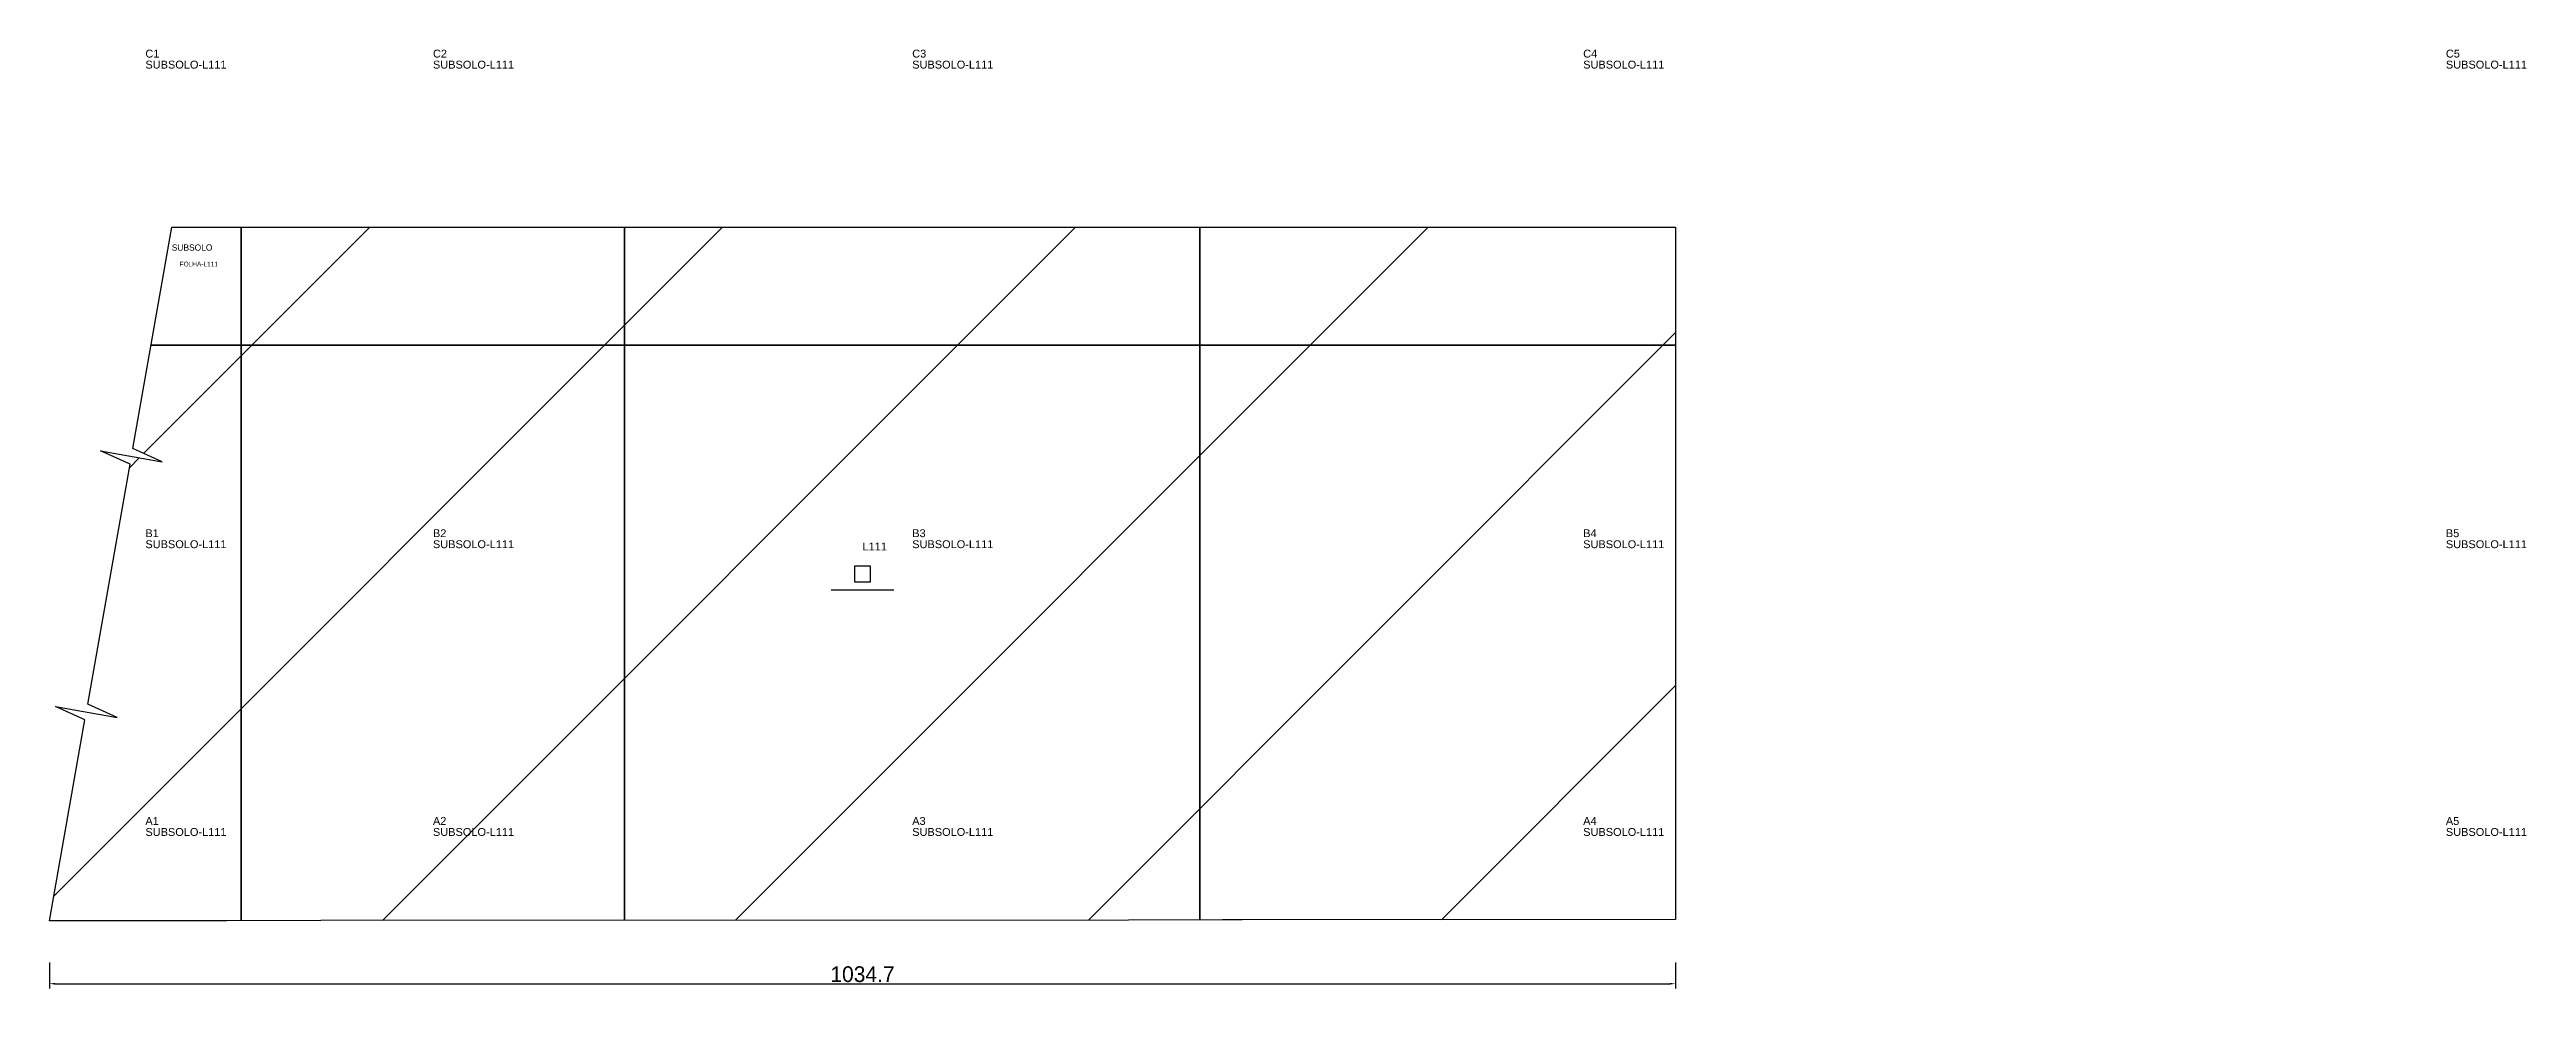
# Model space of a CAD drawing. Header units: metres. Extents: x 222 to 4177, y -283 to 314.
# Drawn here: x 222 to 1798, y -283 to 314 of the extents above; entities that cross this region are included whole.
import ezdxf

# ---------------------------------------------------------------- set-up
doc = ezdxf.new("R2010")
doc.units = ezdxf.units.M
for name, color, linetype in [('3', 3, 'CONTINUOUS'), ('AUX00', 7, 'CONTINUOUS'), ('COTA', 241, 'CONTINUOUS'), ('FOLHA', 255, 'CONTINUOUS'), ('Hachura', 251, 'CONTINUOUS'), ('NOMENCLATURA', 7, 'CONTINUOUS'), ('Nível', 160, 'CONTINUOUS'), ('Painéis', 200, 'CONTINUOUS'), ('Pilares', 5, 'CONTINUOUS'), ('SARR_2.2x7', 40, 'CONTINUOUS')]:
    doc.layers.add(name, color=color, linetype=linetype)
doc.styles.add('ARIAL', font='Arial.ttf')
doc.styles.add('STR_STANDARD', font='arial.ttf')
doc.dimstyles.new('EZ DXF', dxfattribs={"dimtxt": 10, "dimasz": 3.5, "dimexe": 3, "dimexo": 1.5, "dimgap": 1, "dimtad": 1, "dimdec": 1, "dimdsep": 46, "dimcen": 2.5, "dimazin": 3, "dimtfac": 1, "dimtmove": 0, "dimatfit": 3})

msp = doc.modelspace()

# ---------------------------------------------------------------- hatches: boundary and pattern name
at = {"layer": 'Hachura'}
h = msp.add_hatch(dxfattribs=at)
h.set_pattern_fill('ANSI31', scale=50)
h.paths.add_polyline_path([(299.99, 201.5), (1256.92, 201.5), (1256.92, -238.83), (981.26, -239.11), (968.76, -239.06), (908.76, -239.16), (394.76, -239.53), (334.75, -239.6), (222.2, -239.67), (244.75, -111.77), (225.93, -103.37), (265.32, -110.31), (246.49, -101.92), (273.41, 50.77), (254.58, 59.16), (293.98, 52.22), (275.15, 60.62)])
h = msp.add_hatch(dxfattribs=at)
h.set_pattern_fill('ANSI31', scale=50)
h.paths.add_polyline_path([(299.99, 201.5), (1256.92, 201.5), (1256.92, -238.83), (981.26, -239.11), (968.76, -239.06), (908.76, -239.16), (394.76, -239.53), (334.75, -239.6), (222.2, -239.67), (244.75, -111.77), (225.93, -103.37), (265.32, -110.31), (246.49, -101.92), (273.41, 50.77), (254.58, 59.16), (293.98, 52.22), (275.15, 60.62)])

# ---------------------------------------------------------------- linework, layer by layer
at = {"layer": '3'}
for points in [[(344.2, -239.589), (344.2, 201.5)], [(344.2, -239.589), (344.2, 201.5)], [(588.2, -239.391), (588.2, 201.5)], [(588.2, -239.391), (588.2, 201.5)], [(954.2, -239.084), (954.2, 201.5)], [(954.2, -239.084), (954.2, 201.5)], [(286.736, 126.33), (1256.92, 126.33)], [(286.736, 126.33), (1256.92, 126.33)]]:
    msp.add_lwpolyline(points, close=True, dxfattribs=at)
at = {"layer": 'Painéis', "color": 200}
for p, q in [((275.15, 60.62), (299.99, 201.5)), ((275.15, 60.62), (299.99, 201.5)), ((299.99, 201.5), (1256.92, 201.5)), ((299.99, 201.5), (1256.92, 201.5)), ((1256.92, 201.5), (1256.92, -238.83)), ((1256.92, 201.5), (1256.92, -238.83)), ((246.49, -101.92), (273.41, 50.77)), ((246.49, -101.92), (273.41, 50.77)), ((273.41, 50.77), (254.58, 59.16)), ((254.58, 59.16), (293.98, 52.22)), ((273.41, 50.77), (254.58, 59.16)), ((254.58, 59.16), (293.98, 52.22)), ((293.98, 52.22), (275.15, 60.62)), ((293.98, 52.22), (275.15, 60.62)), ((244.75, -111.77), (225.93, -103.37)), ((225.93, -103.37), (265.32, -110.31)), ((244.75, -111.77), (225.93, -103.37)), ((225.93, -103.37), (265.32, -110.31)), ((265.32, -110.31), (246.49, -101.92)), ((265.32, -110.31), (246.49, -101.92)), ((222.2, -239.67), (244.75, -111.77)), ((222.2, -239.67), (244.75, -111.77)), ((334.75, -239.6), (222.2, -239.67)), ((334.75, -239.6), (222.2, -239.67)), ((394.76, -239.53), (334.75, -239.6)), ((394.76, -239.53), (334.75, -239.6)), ((908.76, -239.16), (394.76, -239.53)), ((908.76, -239.16), (394.76, -239.53)), ((968.76, -239.06), (908.76, -239.16)), ((968.76, -239.06), (908.76, -239.16)), ((981.26, -239.11), (968.76, -239.06)), ((981.26, -239.11), (968.76, -239.06)), ((1256.92, -238.83), (981.26, -239.11)), ((1256.92, -238.83), (981.26, -239.11))]:
    msp.add_line(p, q, dxfattribs=at)
at = {"layer": 'Pilares'}
msp.add_lwpolyline([(734.56, -24.085), (744.56, -24.085), (744.56, -14.085), (734.56, -14.085)], close=True, dxfattribs=at)
msp.add_lwpolyline([(734.56, -24.085), (744.56, -24.085), (744.56, -14.085), (734.56, -14.085)], close=True, dxfattribs=at)
at = {"layer": 'SARR_2.2x7'}
msp.add_line((719.56, -29.085), (759.56, -29.085), dxfattribs=at)
msp.add_line((719.56, -29.085), (759.56, -29.085), dxfattribs=at)

# ---------------------------------------------------------------- texts
at = {"layer": '3', "style": 'STR_STANDARD'}
for s, p in [('C1', (283.2, 309.33)), ('C1', (283.2, 309.33)), ('C2', (466.2, 309.33)), ('C2', (466.2, 309.33)), ('C3', (771.2, 309.33)), ('C3', (771.2, 309.33)), ('C4', (1198.2, 309.33)), ('C4', (1198.2, 309.33)), ('C5', (1747.2, 309.33)), ('C5', (1747.2, 309.33)), ('B1', (283.2, 4.33)), ('B1', (283.2, 4.33)), ('B2', (466.2, 4.33)), ('B2', (466.2, 4.33)), ('B3', (771.2, 4.33)), ('B3', (771.2, 4.33)), ('B4', (1198.2, 4.33)), ('B4', (1198.2, 4.33)), ('B5', (1747.2, 4.33)), ('B5', (1747.2, 4.33)), ('A1', (283.2, -178.67)), ('A1', (283.2, -178.67)), ('A2', (466.2, -178.67)), ('A2', (466.2, -178.67)), ('A3', (771.2, -178.67)), ('A3', (771.2, -178.67)), ('A4', (1198.2, -178.67)), ('A4', (1198.2, -178.67)), ('A5', (1747.2, -178.67)), ('A5', (1747.2, -178.67))]:
    msp.add_text(s, height=5, dxfattribs=at).set_placement(p)
at = {"layer": 'AUX00', "style": 'STR_STANDARD'}
for p in [(283.2, 302.33), (283.2, 302.33), (466.2, 302.33), (466.2, 302.33), (771.2, 302.33), (771.2, 302.33), (1198.2, 302.33), (1198.2, 302.33), (1747.2, 302.33), (1747.2, 302.33), (283.2, -2.67), (283.2, -2.67), (466.2, -2.67), (466.2, -2.67), (771.2, -2.67), (771.2, -2.67), (1198.2, -2.67), (1198.2, -2.67), (1747.2, -2.67), (1747.2, -2.67), (283.2, -185.67), (283.2, -185.67), (466.2, -185.67), (466.2, -185.67), (771.2, -185.67), (771.2, -185.67), (1198.2, -185.67), (1198.2, -185.67), (1747.2, -185.67), (1747.2, -185.67)]:
    msp.add_text('SUBSOLO-L111', height=5, dxfattribs=at).set_placement(p)
at = {"layer": 'FOLHA'}
msp.add_text('FOLHA-L111', height=3, dxfattribs=at).set_placement((304.99, 176.5))
msp.add_text('FOLHA-L111', height=3, dxfattribs=at).set_placement((304.99, 176.5))
at = {"layer": 'NOMENCLATURA', "insert": (739.56, 0.915), "char_height": 5, "attachment_point": 1, "style": 'ARIAL'}
msp.add_mtext('L111', dxfattribs=at)
msp.add_mtext('L111', dxfattribs=at)
at = {"layer": 'Nível'}
msp.add_text('SUBSOLO', height=4, dxfattribs=at).set_placement((299.99, 186.5))
msp.add_text('SUBSOLO', height=4, dxfattribs=at).set_placement((299.99, 186.5))

# ---------------------------------------------------------------- dimensions: what is measured, and where the dimension line sits
at = {"layer": 'COTA'}
msp.add_linear_dim(base=(222.2, -279.67), p1=(222.2, -264.67), p2=(1256.92, -264.67), dimstyle='EZ DXF', dxfattribs=at).render()
msp.add_linear_dim(base=(222.2, -279.67), p1=(222.2, -264.67), p2=(1256.92, -264.67), dimstyle='EZ DXF', dxfattribs=at).render()

doc.saveas('drawing.dxf')
